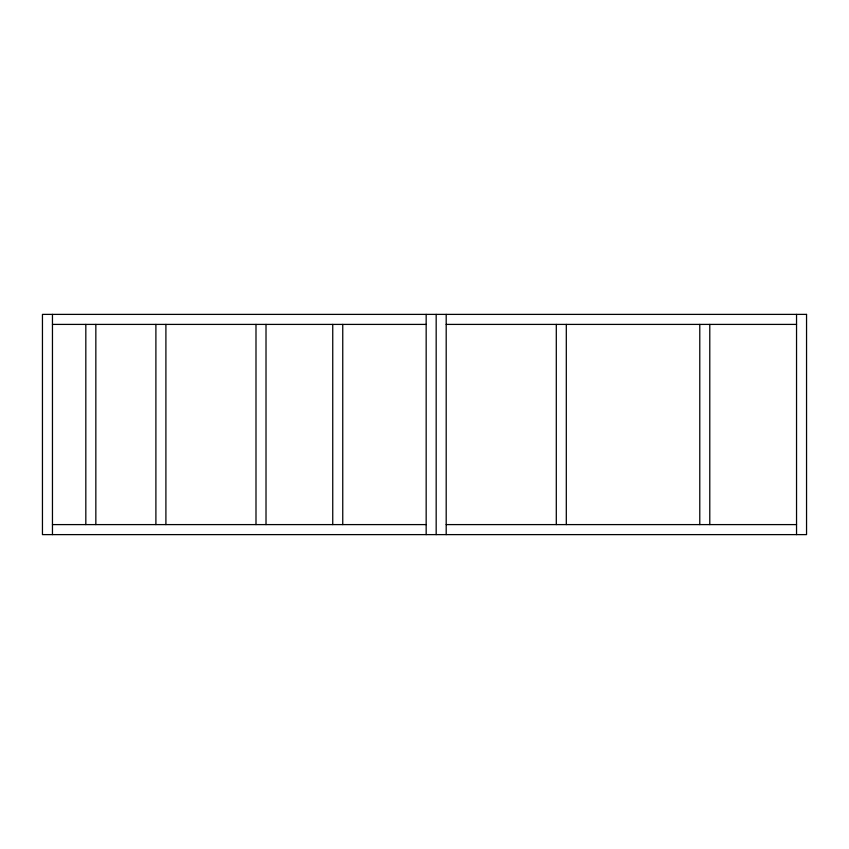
<?xml version="1.0" encoding="UTF-8"?>
<svg xmlns="http://www.w3.org/2000/svg" width="849" height="849" viewBox="0 0 849 849"><rect width="100%" height="100%" fill="white"/><g stroke="black" fill="none" stroke-linecap="round" stroke-linejoin="round"><path stroke-width="1.27" d="M52.458 324.403L426.166 324.403M446.192 324.403L796.542 324.403M52.458 524.597L426.166 524.597M446.192 524.597L796.542 524.597M796.542 314.385L796.542 534.615M709.785 324.403L709.785 524.597M699.778 324.403L699.778 524.597M566.304 324.403L566.304 524.597M556.297 324.403L556.297 524.597M446.192 314.385L446.192 534.615M436.174 314.385L436.174 534.615M426.166 314.385L426.166 534.615M342.752 324.403L342.752 524.597M332.744 324.403L332.744 524.597M266.013 324.403L266.013 524.597M255.995 324.403L255.995 524.597M165.905 324.403L165.905 524.597M155.898 324.403L155.898 524.597M95.841 324.403L95.841 524.597M85.823 324.403L85.823 524.597M52.458 314.385L52.458 534.615M806.55 314.385L42.45 314.385L42.45 534.615L806.55 534.615L806.55 314.385"/></g></svg>
